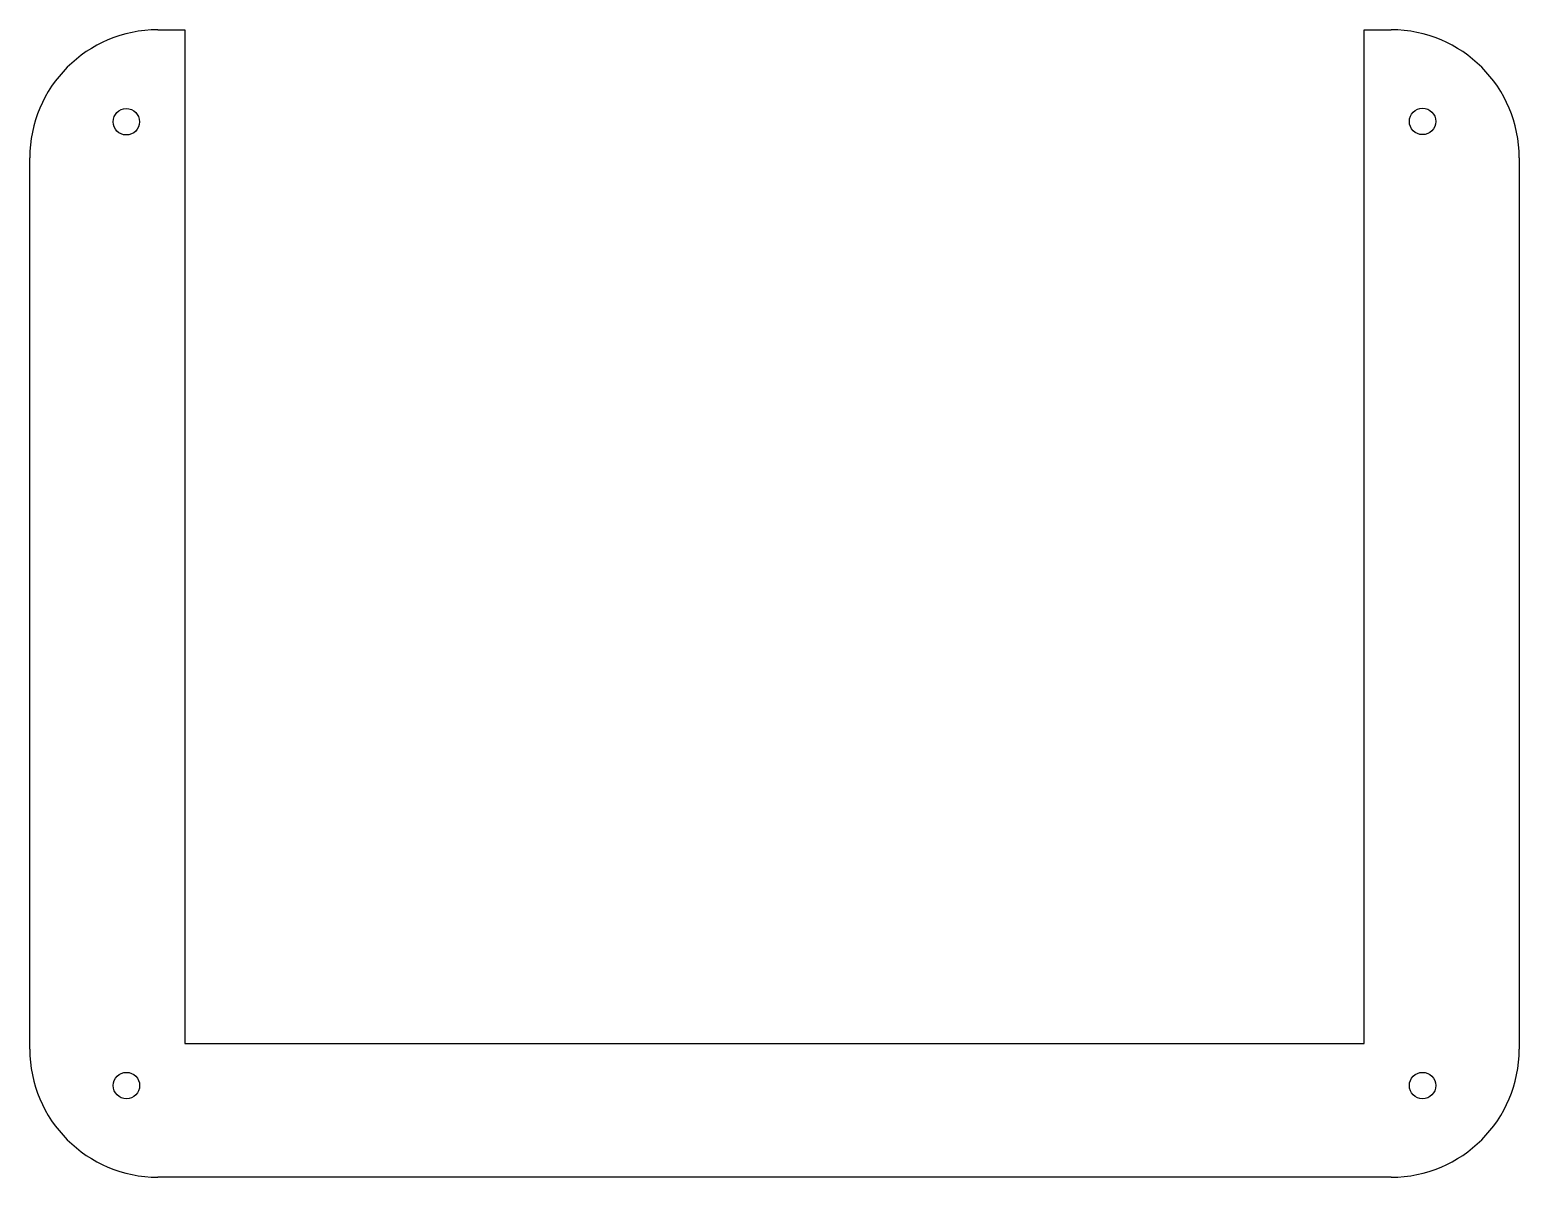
# Model space of a CAD drawing. Header units: inches. Extents: x 0 to 175, y 0 to 134.
import ezdxf

# ---------------------------------------------------------------- set-up
doc = ezdxf.new("R2010")
doc.units = ezdxf.units.IN
doc.header["$MEASUREMENT"] = 0

msp = doc.modelspace()

# ---------------------------------------------------------------- linework, layer by layer
at = {"linetype": 'Continuous'}
for p, q in [((15, 134.4), (18.15, 134.4)), ((18.15, 134.4), (18.15, 15.65)), ((156.35, 134.4), (159.5, 134.4)), ((156.35, 15.65), (156.35, 134.4)), ((156.35, 133.4), (156.35, 133.4)), ((0, 15), (0, 119.4)), ((174.5, 119.4), (174.5, 15)), ((18.15, 15.65), (156.35, 15.65)), ((159.5, 0), (15, 0))]:
    msp.add_line(p, q, dxfattribs=at)
for centre in [(11.31, 123.63), (163.18, 123.67), (11.32, 10.73), (163.18, 10.73)]:
    msp.add_circle(centre, 1.55, dxfattribs=at)
for centre, start, end in [((15, 119.4), 90, 180), ((159.5, 119.4), 0, 90), ((15, 15), 180, 270), ((159.5, 15), 270, 0)]:
    msp.add_arc(centre, 15, start, end, dxfattribs=at)

doc.saveas('drawing.dxf')
